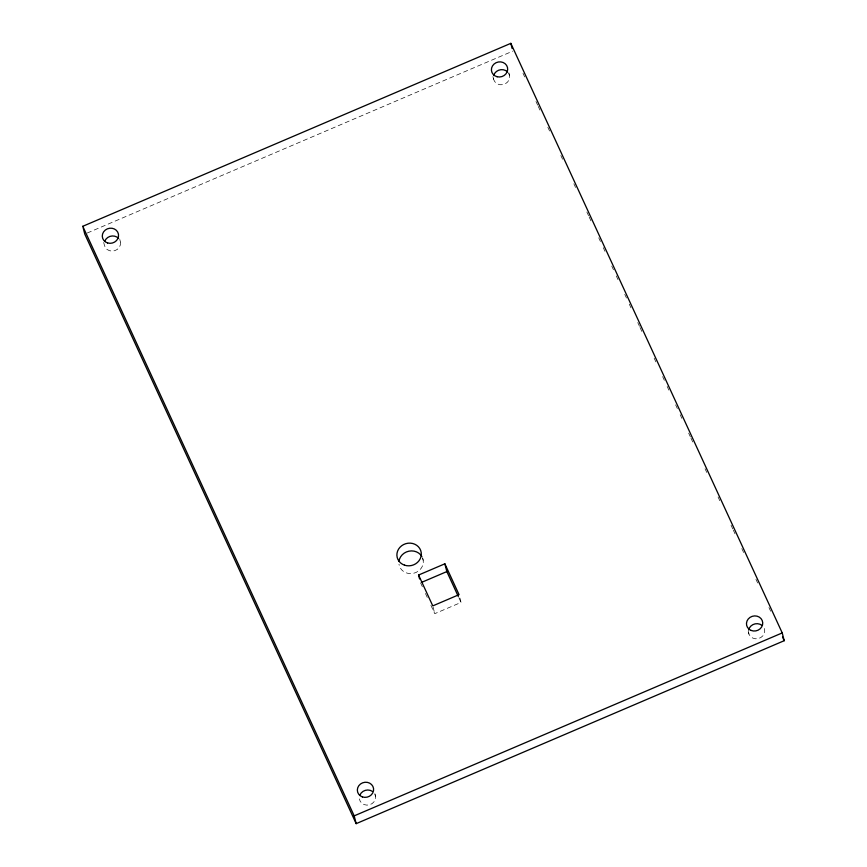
<?xml version="1.0" encoding="UTF-8"?>
<svg xmlns="http://www.w3.org/2000/svg" width="867" height="867" viewBox="0 0 867 867"><rect width="100%" height="100%" fill="white"/><g stroke="black" fill="none" stroke-linecap="round" stroke-linejoin="round"><path stroke-width="0.65" stroke-dasharray="4.33 3.25" d="M87.253 233.017L512.809 51.131M430.932 605.361L434.757 613.673L461.038 602.435L459.391 595.954M522.985 73.24L524.676 76.925M535.99 101.482L537.681 105.167M538.244 106.403L539.946 110.087M547.857 127.286L549.559 130.971M560.862 155.529L562.564 159.214M573.867 183.782L575.569 187.467M586.872 212.036L588.574 215.72M589.137 216.945L591.966 223.09M598.75 237.829L600.452 241.514M603.28 247.648L604.971 251.332M611.755 266.071L613.457 269.756M616.285 275.901L617.976 279.586M624.76 294.325L626.462 298.01M629.29 304.154L630.981 307.839M637.765 322.578L639.467 326.263M640.03 327.488L642.859 333.632M654.162 358.19L655.864 361.875M662.648 376.625L664.339 380.31M667.167 386.444L668.869 390.128M675.653 404.867L677.344 408.552M680.172 414.697L681.874 418.382M688.658 433.121L690.349 436.805M690.923 438.03L693.741 444.175M705.055 468.744L706.746 472.428M718.06 496.986L719.751 500.671M731.065 525.239L732.756 528.924M733.33 530.149L735.021 533.834M741.805 548.573L744.634 554.717M755.948 579.286L757.639 582.971M768.953 607.529L770.644 611.213M458.86 597.688L461.038 602.435M420.56 582.819L422.738 587.566M425.469 593.494L428.2 599.433M748.221 631.414L748.882 634.015M508.81 72.655L509.471 75.245M492.922 76.578L493.583 79.168M422.532 557.676L423.194 560.266M433.11 607.182L434.757 613.673M374.869 793.652L375.53 796.242M119.776 239.379L120.437 241.969M103.704 242.5L104.365 245.09A8.182 7.532 -14.3 0 0 114.802 250.671A8.182 7.532 -14.3 0 0 119.809 240.105M508.734 73.424A8.182 7.532 -14.3 0 1 503.315 84.522A8.182 7.532 -14.3 0 1 493.388 77.206M374.967 794.356A8.182 7.532 -14.3 0 1 369.602 804.782A8.182 7.532 -14.3 0 1 359.382 798.897M764.282 628.488A8.182 7.532 -14.3 0 1 758.213 638.6A8.182 7.532 -14.3 0 1 748.459 632.097M422.728 558.348A12.279 11.293 -14.3 0 1 413.797 573.217A12.279 11.293 -14.3 0 1 398.983 564.244"/><path stroke-width="1.3" d="M82.788 226.298L510.826 43.35L782.229 632.921L784.212 640.702L356.174 823.65L84.771 234.079L82.788 226.298L354.191 815.869L356.174 823.65M418.577 575.038L444.858 563.81L459.055 594.654L432.774 605.892L418.577 575.038L419.563 578.928M421.752 582.31L446.841 571.581L444.858 563.81M354.191 815.869L782.229 632.921M782.522 637.017L784.212 640.702M446.841 571.581L458.307 596.507M510.826 43.35L512.148 48.541M493.746 75.245A8.182 7.532 -14.3 0 1 507.509 71.853M104.766 241.178A8.182 7.532 -14.3 0 1 118.681 238.468M359.913 794.996A8.182 7.532 -14.3 0 1 372.387 791.365M748.579 630.114A8.182 7.532 -14.3 0 1 761.92 625.335M398.972 561.285A12.279 11.293 -14.3 0 1 408.91 551.174A12.279 11.293 -14.3 0 1 421.904 556.56M362.395 796.914A8.182 7.532 -14.3 0 0 373.547 788.471A8.182 7.532 -14.3 0 0 360.488 784.006A8.182 7.532 -14.3 0 0 362.395 796.914M751.039 630.407A8.182 7.532 -14.3 0 0 762.722 622.636A8.182 7.532 -14.3 0 0 750.031 617.38A8.182 7.532 -14.3 0 0 751.039 630.407M497.116 76.74A8.182 7.532 -14.3 0 0 507.488 67.474A8.182 7.532 -14.3 0 0 494.017 64.071A8.182 7.532 -14.3 0 0 497.116 76.74M107.584 242.944A8.182 7.532 -14.3 0 0 118.454 234.188A8.182 7.532 -14.3 0 0 105.221 230.113A8.182 7.532 -14.3 0 0 107.584 242.944M404.488 565.154A12.279 11.293 -14.3 0 0 421.21 552.485A12.279 11.293 -14.3 0 0 401.616 545.787A12.279 11.293 -14.3 0 0 404.488 565.154"/></g></svg>
